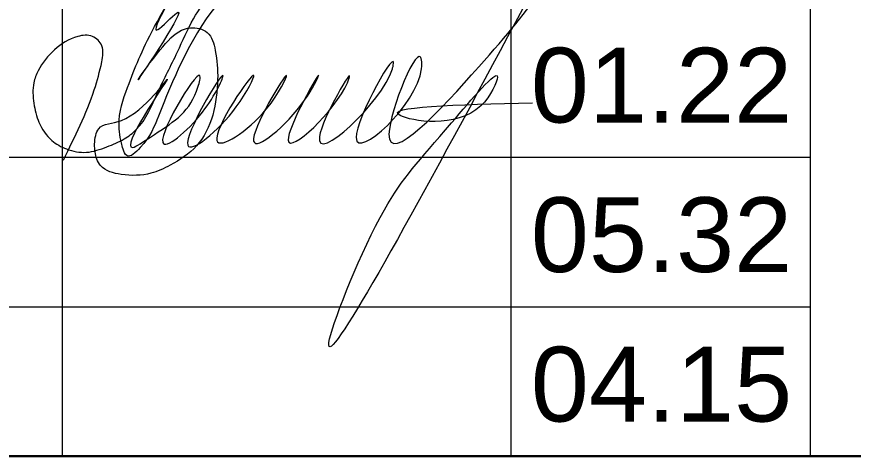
# Model space of a CAD drawing. Header units: metres. Extents: x 0 to 126, y 0 to 57.
# Drawn here: x 110.998 to 113.794, y 0.5 to 1.971 of the extents above; entities that cross this region are included whole.
import ezdxf

# ---------------------------------------------------------------- set-up
doc = ezdxf.new("R2010")
doc.units = ezdxf.units.M
doc.layers.add('Level 63', color=7, linetype='Continuous', lineweight=0)
doc.layers.add('YOLO_STAMP', color=1, linetype='Continuous')
doc.styles.add('GOST 2.304', font='cs_gost2304.shx')

msp = doc.modelspace()

# ---------------------------------------------------------------- linework, layer by layer
msp.add_line((107.149771, 0.500471), (125.649771, 0.500471))
at = {"color": 5, "linetype": 'Continuous', "lineweight": 0}
msp.add_open_spline([(111.15398, 1.491288), (111.191962, 1.568766), (111.244364, 1.67566), (111.27995, 1.803858), (111.290856, 1.872436), (111.250982, 1.912363), (111.185773, 1.90567), (111.121077, 1.863445), (111.07334, 1.805321), (111.049434, 1.741959), (111.052612, 1.68143), (111.068934, 1.613658), (111.106892, 1.556433), (111.166042, 1.524089), (111.232226, 1.510884), (111.297204, 1.53439), (111.35438, 1.557389), (111.424156, 1.610374), (111.467786, 1.721532), (111.532452, 1.84295), (111.58316, 1.962099), (111.641485, 2.044129), (111.662864, 2.10585), (111.705157, 2.123209), (111.707827, 2.082748), (111.696307, 2.047041), (111.581615, 1.912526), (111.501438, 1.71483), (111.439455, 1.556896), (111.36811, 1.49036), (111.352228, 1.527415), (111.343115, 1.565154), (111.332293, 1.641941), (111.387909, 1.786791), (111.433037, 1.903963), (111.655562, 2.272167), (111.388876, 1.83407), (111.627849, 2.091209), (111.306651, 1.615502), (111.487435, 1.886926), (111.564437, 1.941165), (111.645437, 1.925312), (111.666108, 1.845533), (111.675138, 1.719104), (111.641657, 1.555067), (111.523078, 1.478216), (111.437902, 1.438858), (111.356548, 1.438065), (111.285056, 1.455938), (111.260258, 1.501903), (111.255501, 1.543746), (111.26692, 1.615463), (111.39342, 1.606646), (111.610256, 1.920779), (111.302977, 1.469688), (111.501232, 1.608083), (111.580106, 1.649749), (111.638886, 1.859996), (111.382483, 1.436402), (111.628425, 1.633482), (111.744291, 1.888387), (111.462627, 1.41884), (111.72369, 1.629088), (111.845628, 1.876157), (111.554976, 1.448156), (111.832353, 1.62597), (111.954018, 1.879938), (111.681744, 1.426264), (111.942719, 1.64072), (112.053495, 1.865484), (111.77686, 1.381366), (112.069197, 1.663389), (112.134377, 1.829665), (111.850078, 1.341325), (112.225134, 1.688547), (112.279194, 1.894109), (111.961818, 1.332926), (112.354499, 1.690966), (112.350419, 1.917933), (112.109886, 1.32876), (112.70634, 1.975046), (112.821609, 2.149992), (113.367446, 3.328736), (111.687224, 0.03102), (112.219781, 1.364298), (112.370675, 1.515882), (112.648255, 1.850973), (112.528385, 1.583037), (112.066914, 1.666563), (112.470918, 1.676536), (112.721604, 1.682724)], degree=3, knots=[0, 0, 0, 0, 0.2562803, 0.35358131, 0.40678523, 0.45094735, 0.50022762, 0.5895394, 0.67824255, 0.72113857, 0.78975517, 0.85562161, 0.92991295, 0.98679576, 1.05448192, 1.1249347, 1.18917495, 1.23986579, 1.38259334, 1.53390398, 1.65670756, 1.76916643, 1.83324141, 1.85121801, 1.87707966, 1.91962692, 1.97499053, 2.39009158, 2.51162758, 2.56418298, 2.58852978, 2.61037254, 2.68621419, 2.81419414, 3.04160798, 3.2381323, 3.45802267, 3.5421509, 3.79969533, 3.96458073, 4.05022603, 4.10845602, 4.17428617, 4.27152895, 4.50532037, 4.61411437, 4.68406626, 4.78334217, 4.85804725, 4.88307699, 4.93425253, 4.9874476, 5.06803128, 5.27331362, 5.5282089, 5.59686537, 5.8149899, 5.86181434, 6.11214899, 6.27911565, 6.41975527, 6.68066542, 6.88677707, 7.00732958, 7.25736927, 7.45442331, 7.58429801, 7.83003992, 8.04795629, 8.14390178, 8.38319961, 8.65873969, 8.67189046, 8.88794259, 9.22129618, 9.23159379, 9.50218297, 9.82025737, 9.84920244, 10.12003396, 10.49515185, 11.09640188, 11.41673753, 13.37173748, 13.84092558, 14.20828029, 14.42485585, 14.53609079, 14.80808907, 15.2528297, 15.2528297, 15.2528297, 15.2528297], dxfattribs=at)
at = {"layer": 'Level 63', "color": 7, "linetype": 'Continuous', "lineweight": 13}
for p, q in [((111.149771, 6.000471), (111.149771, 0.500471)), ((112.649771, 6.000471), (112.649771, 0.500471)), ((113.649771, 6.000471), (113.649771, 0.500471))]:
    msp.add_line(p, q, dxfattribs=at)
at = {"layer": 'Level 63', "color": 7, "linetype": 'Continuous', "lineweight": 0}
for p, q in [((107.149771, 1.500471), (113.649771, 1.500471)), ((107.149771, 1.000471), (113.649771, 1.000471))]:
    msp.add_line(p, q, dxfattribs=at)
at = {"layer": 'YOLO_STAMP'}
msp.add_lwpolyline([(107.149771, 6.000471), (125.649771, 6.000471), (125.649771, 0.500471), (107.149771, 0.500471)], close=True, dxfattribs=at)

# ---------------------------------------------------------------- texts
at = {"color": 7, "linetype": 'Continuous', "lineweight": 30, "char_height": 0.25, "attachment_point": 1, "line_spacing_factor": 0.72, "style": 'GOST 2.304'}
for s, insert in [('{\\fArial|b0|i0|c204|p39;01.22}', (112.716099, 1.866701)), ('{\\fArial|b0|i0|c204|p39;05.32}', (112.716099, 1.366701)), ('{\\fArial|b0|i0|c204|p39;04.15}', (112.716099, 0.866701))]:
    msp.add_mtext(s, dxfattribs=dict(at, insert=insert))

doc.saveas('drawing.dxf')
